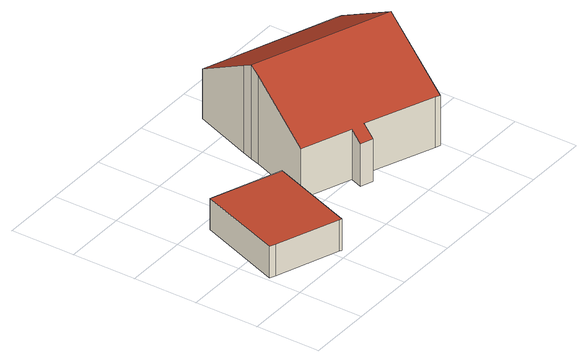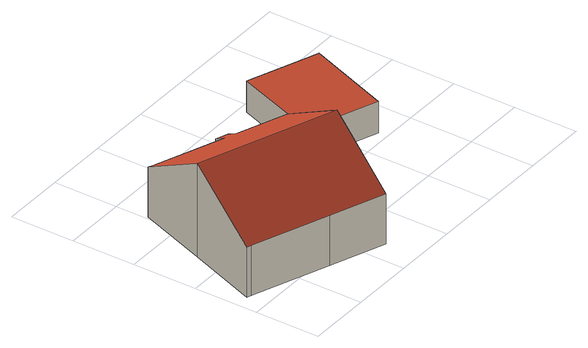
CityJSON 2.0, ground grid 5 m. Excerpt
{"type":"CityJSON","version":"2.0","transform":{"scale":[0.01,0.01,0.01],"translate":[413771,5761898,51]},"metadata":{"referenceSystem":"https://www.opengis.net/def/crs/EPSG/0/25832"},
"CityObjects":{
"building1":{"type":"Building","attributes":{"Gemeindeschluessel":"05570044","Geometrietyp2DReferenz":"3000","function":"31001_2460","roofType":"1000","measuredHeight":2.53},"geometry":[{"type":"Solid","lod":"2","boundaries":[[[[0,1,2,3]],[[4,5,1,0]],[[6,7,5,4]],[[8,9,7,6]],[[10,11,9,8]],[[3,2,11,10]],[[8,6,4,0,3,10]],[[1,5,7,9,11,2]]]],"semantics":{"surfaces":[{"type":"WallSurface"},{"type":"RoofSurface"},{"type":"GroundSurface"}],"values":[[0,0,0,0,0,0,1,2]]}}]},
"building2":{"type":"Building","attributes":{"Gemeindeschluessel":"05570044","Geometrietyp2DReferenz":"3000","function":"31001_1000","roofType":"3100","measuredHeight":7.56},"address":[{"country":"Germany","locality":"Telgte","thoroughfareNumber":"17","thoroughfareName":"Lauheide"}],"geometry":[{"type":"Solid","lod":"2","boundaries":[[[[12,13,14,15]],[[16,17,13,12]],[[18,19,17,16]],[[20,21,19,18]],[[22,23,21,20]],[[24,25,23,22]],[[26,27,25,24]],[[28,29,27,26]],[[30,31,29,28]],[[32,33,31,30]],[[34,35,33,32]],[[36,37,35,34]],[[38,39,37,36]],[[40,41,39,38]],[[15,14,41,40]],[[34,32,30,28,26,24,36]],[[22,20,18,16,12,15,40,38,36,24]],[[13,17,19,21,23,25,27,29,31,33,35,37,39,41,14]]]],"semantics":{"surfaces":[{"type":"WallSurface"},{"type":"RoofSurface"},{"type":"GroundSurface"}],"values":[[0,0,0,0,0,0,0,0,0,0,0,0,0,0,0,1,1,2]]}}]}
},
"vertices":[
[26,270,278],[26,270,26],[70,252,26],[70,252,278],[272,925,278],[272,925,26],[820,722,278],[820,722,26],[575,62,278],[575,62,26],[558,70,278],[558,70,26],
[1372,367,366],[1372,367,25],[1409,466,25],[1409,466,431],[1275,403,366],[1275,403,25],[1310,497,427],[1310,497,25],[924,642,428],[924,642,25],[1102,1115,735],[1102,1115,25],[1128,1187,781],[1128,1187,25],[1158,1269,727],[1158,1269,25],[1332,1732,427],[1332,1732,25],[1757,1574,427],[1757,1574,25],[2354,1351,427],[2354,1351,25],[2389,1339,426],[2389,1339,25],[2185,792,781],[2185,792,25],[1980,246,427],[1980,246,25],[1947,261,428],[1947,261,25]
]}
